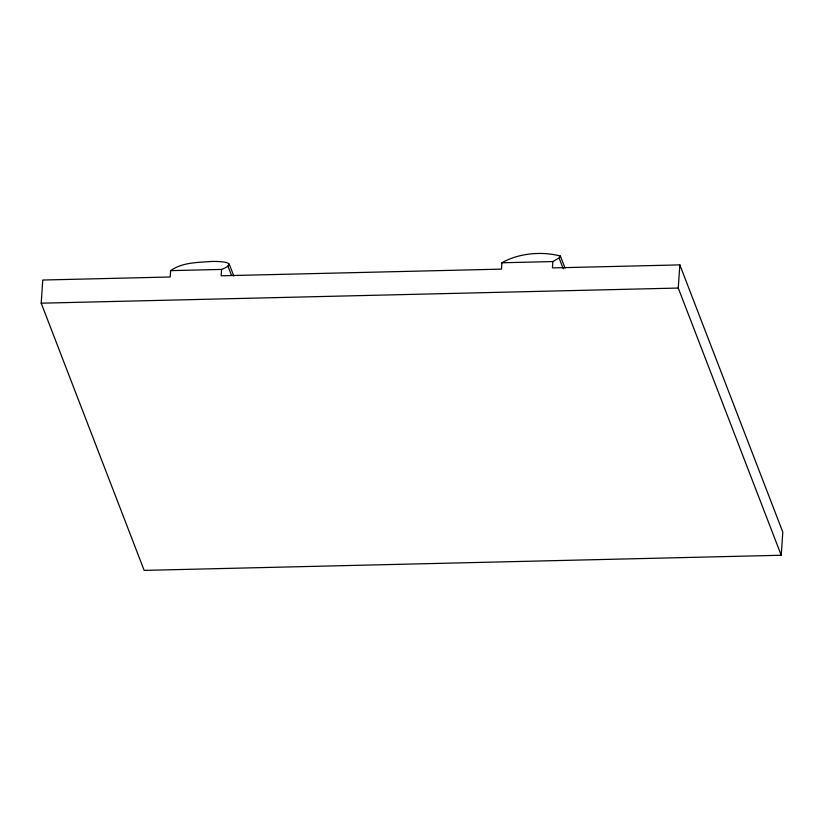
<?xml version="1.0" encoding="UTF-8"?>
<svg xmlns="http://www.w3.org/2000/svg" width="824" height="824" viewBox="0 0 824 824"><rect width="100%" height="100%" fill="white"/><g stroke="black" fill="none" stroke-linecap="round" stroke-linejoin="round"><path stroke-width="1.24" d="M565.089 268.15L560.392 256.027L559.681 257.603L552.863 261.558L552.43 267.913L679.841 264.895L782.8 532.088L781.224 555.252L144.159 570.383L41.2 303.191L42.776 280.026L170.187 276.998L170.62 270.643C182.073 262.526 196.72 262.537 210.141 261.548C215.991 261.136 241.401 261.466 221.594 269.427L170.62 270.643M221.594 269.427L221.151 275.793L501.466 269.129L501.898 262.774C518.986 253.05 541.77 251.155 560.392 256.027M781.224 555.252L678.255 288.05L679.841 264.895M501.898 262.774L552.863 261.558M41.2 303.191L678.255 288.05M559.105 257.984L563.255 268.748M229.185 263.999L233.81 276.019M227.836 265.853L231.523 275.422"/></g></svg>
